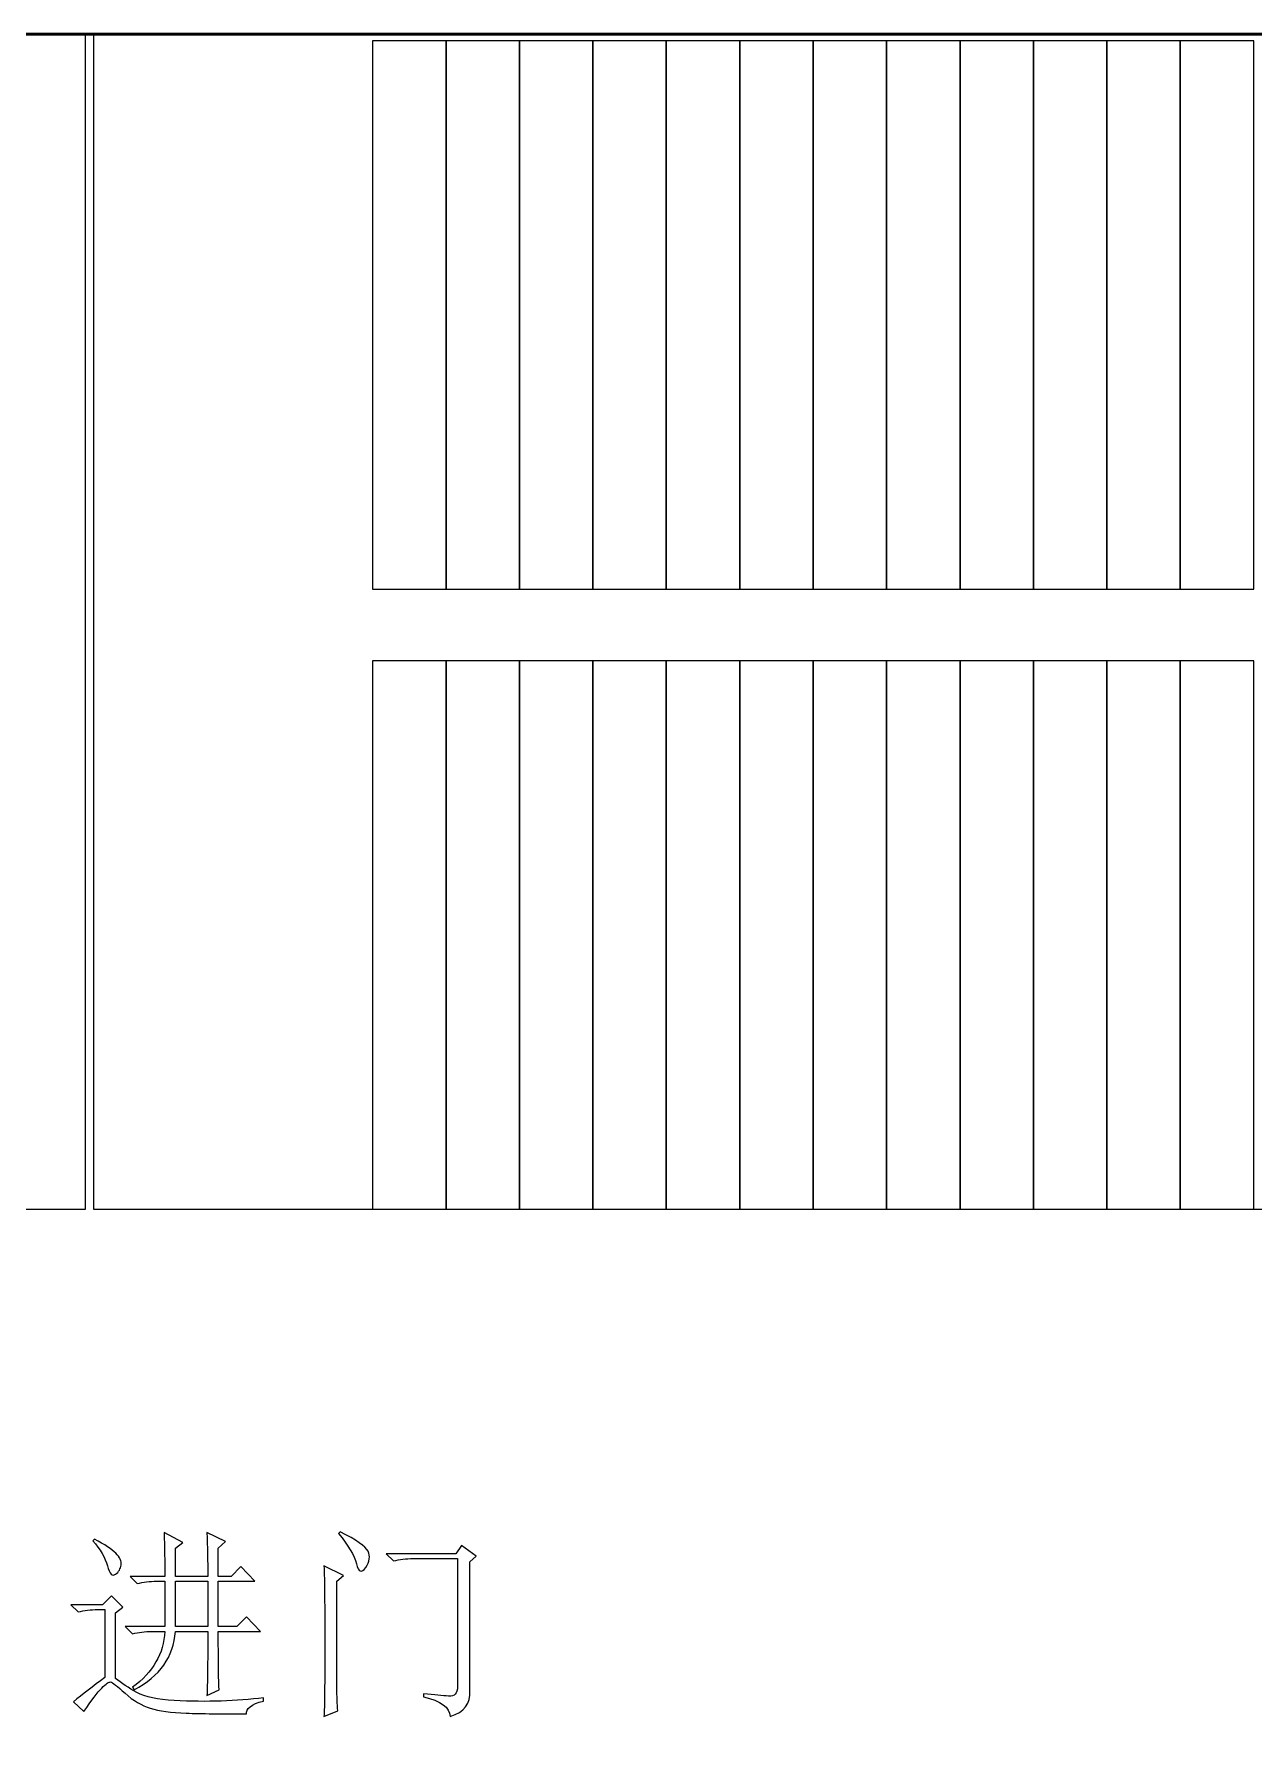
# Model space of a CAD drawing. Header units: millimetres. Extents: x -1478 to 887, y -2742 to 2769.
# Drawn here: x 127 to 501, y 2243 to 2769 of the extents above; entities that cross this region are included whole.
import ezdxf

# ---------------------------------------------------------------- set-up
doc = ezdxf.new("R2010")
doc.units = ezdxf.units.MM
doc.header["$MEASUREMENT"] = 0
doc.layers.add('layer 1', color=7, linetype='Continuous')

msp = doc.modelspace()

# ---------------------------------------------------------------- linework, layer by layer
at = {"layer": 'layer 1', "color": 254, "lineweight": 50}
msp.add_lwpolyline([(-1477.9262, -2741.7131), (886.7568, -2741.7131), (886.7568, 2769.2023), (-1477.9262, 2769.2023), (-1477.9262, -2741.7131)], close=True, dxfattribs=at)
at = {"layer": 'layer 1', "color": 253, "lineweight": 20}
for points in [[(-157.7751, 2408.4883), (142.8203, 2408.4883), (142.8203, 2769.2021), (-157.7751, 2769.2021), (-157.7751, 2408.4883)], [(253.5034, 2598.8749), (276.048, 2598.8749), (276.048, 2767.2185), (253.5034, 2767.2185), (253.5034, 2598.8749)], [(298.5927, 2598.8749), (321.1373, 2598.8749), (321.1373, 2767.2185), (298.5927, 2767.2185), (298.5927, 2598.8749)], [(343.682, 2598.8749), (366.2266, 2598.8749), (366.2266, 2767.2185), (343.682, 2767.2185), (343.682, 2598.8749)], [(388.7713, 2598.8749), (411.3159, 2598.8749), (411.3159, 2767.2185), (388.7713, 2767.2185), (388.7713, 2598.8749)], [(433.8606, 2598.8749), (456.4052, 2598.8749), (456.4052, 2767.2185), (433.8606, 2767.2185), (433.8606, 2598.8749)], [(478.95, 2598.8749), (501.4946, 2598.8749), (501.4946, 2767.2185), (478.95, 2767.2185), (478.95, 2598.8749)], [(253.5034, 2408.4875), (276.048, 2408.4875), (276.048, 2576.8311), (253.5034, 2576.8311), (253.5034, 2408.4875)], [(298.5927, 2408.4875), (321.1373, 2408.4875), (321.1373, 2576.8311), (298.5927, 2576.8311), (298.5927, 2408.4875)], [(343.682, 2408.4875), (366.2266, 2408.4875), (366.2266, 2576.8311), (343.682, 2576.8311), (343.682, 2408.4875)], [(388.7713, 2408.4875), (411.3159, 2408.4875), (411.3159, 2576.8311), (388.7713, 2576.8311), (388.7713, 2408.4875)], [(433.8606, 2408.4875), (456.4052, 2408.4875), (456.4052, 2576.8311), (433.8606, 2576.8311), (433.8606, 2408.4875)], [(478.95, 2408.4875), (501.4946, 2408.4875), (501.4946, 2576.8311), (478.95, 2576.8311), (478.95, 2408.4875)]]:
    msp.add_lwpolyline(points, close=True, dxfattribs=at)
at = {"layer": 'layer 1', "color": 254, "lineweight": 20}
for points in [[(145.2876, 2408.4883), (886.7572, 2408.4883), (886.7572, 2769.2021), (145.2876, 2769.2021), (145.2876, 2408.4883)], [(230.9588, 2598.8749), (253.5034, 2598.8749), (253.5034, 2767.2185), (230.9588, 2767.2185), (230.9588, 2598.8749)], [(276.0481, 2598.8749), (298.5927, 2598.8749), (298.5927, 2767.2185), (276.0481, 2767.2185), (276.0481, 2598.8749)], [(321.1374, 2598.8749), (343.682, 2598.8749), (343.682, 2767.2185), (321.1374, 2767.2185), (321.1374, 2598.8749)], [(366.2268, 2598.8749), (388.7714, 2598.8749), (388.7714, 2767.2185), (366.2268, 2767.2185), (366.2268, 2598.8749)], [(411.3161, 2598.8749), (433.8607, 2598.8749), (433.8607, 2767.2185), (411.3161, 2767.2185), (411.3161, 2598.8749)], [(456.4054, 2598.8749), (478.95, 2598.8749), (478.95, 2767.2185), (456.4054, 2767.2185), (456.4054, 2598.8749)], [(230.9588, 2408.4875), (253.5034, 2408.4875), (253.5034, 2576.8311), (230.9588, 2576.8311), (230.9588, 2408.4875)], [(276.0481, 2408.4875), (298.5927, 2408.4875), (298.5927, 2576.8311), (276.0481, 2576.8311), (276.0481, 2408.4875)], [(321.1374, 2408.4875), (343.682, 2408.4875), (343.682, 2576.8311), (321.1374, 2576.8311), (321.1374, 2408.4875)], [(366.2268, 2408.4875), (388.7714, 2408.4875), (388.7714, 2576.8311), (366.2268, 2576.8311), (366.2268, 2408.4875)], [(411.3161, 2408.4875), (433.8607, 2408.4875), (433.8607, 2576.8311), (411.3161, 2576.8311), (411.3161, 2408.4875)], [(456.4054, 2408.4875), (478.95, 2408.4875), (478.95, 2576.8311), (456.4054, 2576.8311), (456.4054, 2408.4875)]]:
    msp.add_lwpolyline(points, close=True, dxfattribs=at)
at = {"layer": 'layer 1', "color": 250}
for points, knots in [([(145.0456, 2306.7464), (145.0456, 2306.7464), (145.544, 2307.2448), (145.544, 2307.2448), (145.544, 2307.2448), (148.6934, 2305.5799), (150.8884, 2304.1378), (152.1291, 2302.8865), (152.1291, 2302.8865), (153.3697, 2301.6459), (153.9105, 2300.4476), (153.7515, 2299.2918), (153.7515, 2299.2918), (153.5818, 2298.1253), (152.9986, 2297.171), (152.0124, 2296.4287), (152.0124, 2296.4287), (151.0156, 2295.6864), (150.1885, 2296.5559), (149.5205, 2299.0373), (149.5205, 2299.0373), (148.863, 2301.5292), (147.3679, 2304.0954), (145.0456, 2306.7464)], [0, 0, 0, 0, 0.16666667, 0.16666667, 0.16666667, 0.16666667, 0.33333333, 0.33333333, 0.33333333, 0.33333333, 0.5, 0.5, 0.5, 0.5, 0.66666667, 0.66666667, 0.66666667, 0.66666667, 0.83333333, 0.83333333, 0.83333333, 0.83333333, 1, 1, 1, 1]), ([(167.1655, 2280.3954), (167.1655, 2280.3954), (167.1655, 2294.3185), (167.1655, 2294.3185), (167.1655, 2294.3185), (167.1655, 2294.3185), (164.6842, 2294.3185), (164.6842, 2294.3185), (164.6842, 2294.3185), (162.5316, 2294.3185), (160.538, 2294.064), (158.7141, 2293.5762), (158.7141, 2293.5762), (158.7141, 2293.5762), (156.4767, 2295.8137), (156.4767, 2295.8137), (156.4767, 2295.8137), (156.4767, 2295.8137), (167.1655, 2295.8137), (167.1655, 2295.8137), (167.1655, 2295.8137), (167.1655, 2300.2779), (167.0807, 2304.7528), (166.9216, 2309.2277), (166.9216, 2309.2277), (166.9216, 2309.2277), (172.6372, 2306.248), (172.6372, 2306.248), (172.6372, 2306.248), (172.6372, 2306.248), (170.3997, 2304.5089), (170.3997, 2304.5089), (170.3997, 2304.5089), (170.3997, 2304.5089), (170.3997, 2295.8137), (170.3997, 2295.8137), (170.3997, 2295.8137), (170.3997, 2295.8137), (180.3357, 2295.8137), (180.3357, 2295.8137), (180.3357, 2295.8137), (180.3357, 2300.4476), (180.2615, 2304.9225), (180.0918, 2309.2277), (180.0918, 2309.2277), (180.0918, 2309.2277), (185.8074, 2306.4919), (185.8074, 2306.4919), (185.8074, 2306.4919), (185.8074, 2306.4919), (183.5699, 2304.5089), (183.5699, 2304.5089), (183.5699, 2304.5089), (183.5699, 2304.5089), (183.5699, 2295.8137), (183.5699, 2295.8137), (183.5699, 2295.8137), (183.5699, 2295.8137), (187.5464, 2295.8137), (187.5464, 2295.8137), (187.5464, 2295.8137), (187.5464, 2295.8137), (190.5261, 2298.7934), (190.5261, 2298.7934), (190.5261, 2298.7934), (190.5261, 2298.7934), (194.7571, 2294.3185), (194.7571, 2294.3185), (194.7571, 2294.3185), (194.7571, 2294.3185), (183.5699, 2294.3185), (183.5699, 2294.3185), (183.5699, 2294.3185), (183.5699, 2294.3185), (183.5699, 2280.3954), (183.5699, 2280.3954), (183.5699, 2280.3954), (183.5699, 2280.3954), (189.2855, 2280.3954), (189.2855, 2280.3954), (189.2855, 2280.3954), (189.2855, 2280.3954), (192.2652, 2283.3858), (192.2652, 2283.3858), (192.2652, 2283.3858), (192.2652, 2283.3858), (196.4962, 2278.9109), (196.4962, 2278.9109), (196.4962, 2278.9109), (196.4962, 2278.9109), (183.5699, 2278.9109), (183.5699, 2278.9109), (183.5699, 2278.9109), (183.5699, 2269.3037), (183.6547, 2263.3336), (183.8244, 2261.0113), (183.8244, 2261.0113), (183.8244, 2261.0113), (180.0918, 2259.2723), (180.0918, 2259.2723), (180.0918, 2259.2723), (180.2615, 2262.5913), (180.3357, 2269.134), (180.3357, 2278.9109), (180.3357, 2278.9109), (180.3357, 2278.9109), (170.3997, 2278.9109), (170.3997, 2278.9109), (170.3997, 2278.9109), (169.9014, 2271.1169), (165.681, 2265.1575), (157.728, 2261.0113), (157.728, 2261.0113), (157.728, 2261.0113), (157.2296, 2261.7642), (157.2296, 2261.7642), (157.2296, 2261.7642), (163.5284, 2266.3982), (166.8368, 2272.1137), (167.1655, 2278.9109), (167.1655, 2278.9109), (167.1655, 2278.9109), (163.189, 2278.9109), (163.189, 2278.9109), (163.189, 2278.9109), (161.0364, 2278.9109), (159.0535, 2278.6564), (157.2296, 2278.158), (157.2296, 2278.158), (157.2296, 2278.158), (154.9921, 2280.3954), (154.9921, 2280.3954), (154.9921, 2280.3954), (154.9921, 2280.3954), (167.1655, 2280.3954), (167.1655, 2280.3954)], [0, 0, 0, 0, 0.02941176, 0.02941176, 0.02941176, 0.02941176, 0.05882353, 0.05882353, 0.05882353, 0.05882353, 0.08823529, 0.08823529, 0.08823529, 0.08823529, 0.11764706, 0.11764706, 0.11764706, 0.11764706, 0.14705882, 0.14705882, 0.14705882, 0.14705882, 0.17647059, 0.17647059, 0.17647059, 0.17647059, 0.20588235, 0.20588235, 0.20588235, 0.20588235, 0.23529412, 0.23529412, 0.23529412, 0.23529412, 0.26470588, 0.26470588, 0.26470588, 0.26470588, 0.29411765, 0.29411765, 0.29411765, 0.29411765, 0.32352941, 0.32352941, 0.32352941, 0.32352941, 0.35294118, 0.35294118, 0.35294118, 0.35294118, 0.38235294, 0.38235294, 0.38235294, 0.38235294, 0.41176471, 0.41176471, 0.41176471, 0.41176471, 0.44117647, 0.44117647, 0.44117647, 0.44117647, 0.47058824, 0.47058824, 0.47058824, 0.47058824, 0.5, 0.5, 0.5, 0.5, 0.52941176, 0.52941176, 0.52941176, 0.52941176, 0.55882353, 0.55882353, 0.55882353, 0.55882353, 0.58823529, 0.58823529, 0.58823529, 0.58823529, 0.61764706, 0.61764706, 0.61764706, 0.61764706, 0.64705882, 0.64705882, 0.64705882, 0.64705882, 0.67647059, 0.67647059, 0.67647059, 0.67647059, 0.70588235, 0.70588235, 0.70588235, 0.70588235, 0.73529412, 0.73529412, 0.73529412, 0.73529412, 0.76470588, 0.76470588, 0.76470588, 0.76470588, 0.79411765, 0.79411765, 0.79411765, 0.79411765, 0.82352941, 0.82352941, 0.82352941, 0.82352941, 0.85294118, 0.85294118, 0.85294118, 0.85294118, 0.88235294, 0.88235294, 0.88235294, 0.88235294, 0.91176471, 0.91176471, 0.91176471, 0.91176471, 0.94117647, 0.94117647, 0.94117647, 0.94117647, 0.97058824, 0.97058824, 0.97058824, 0.97058824, 1, 1, 1, 1]), ([(221.002, 2309.4822), (225.9753, 2306.9903), (228.8278, 2305.0073), (229.5701, 2303.5122), (229.5701, 2303.5122), (230.3229, 2302.017), (230.0685, 2300.3628), (228.8278, 2298.5389), (228.8278, 2298.5389), (227.5871, 2296.715), (226.6328, 2297.0967), (225.9753, 2299.6629), (225.9753, 2299.6629), (225.3073, 2302.2291), (223.4834, 2305.336), (220.5036, 2308.9838), (220.5036, 2308.9838), (220.5036, 2308.9838), (221.002, 2309.4822), (221.002, 2309.4822)], [0, 0, 0, 0, 0.2, 0.2, 0.2, 0.2, 0.4, 0.4, 0.4, 0.4, 0.6, 0.6, 0.6, 0.6, 0.8, 0.8, 0.8, 0.8, 1, 1, 1, 1]), ([(235.169, 2302.7699), (235.169, 2302.7699), (256.536, 2302.7699), (256.536, 2302.7699), (256.536, 2302.7699), (256.536, 2302.7699), (258.2751, 2305.2512), (258.2751, 2305.2512), (258.2751, 2305.2512), (258.2751, 2305.2512), (262.75, 2302.017), (262.75, 2302.017), (262.75, 2302.017), (262.75, 2302.017), (260.767, 2300.2779), (260.767, 2300.2779), (260.767, 2300.2779), (260.767, 2300.2779), (260.767, 2260.7674), (260.767, 2260.7674), (260.767, 2260.7674), (261.0958, 2256.7909), (259.1128, 2254.1399), (254.797, 2252.8144), (254.797, 2252.8144), (254.6379, 2255.6245), (251.9021, 2257.618), (246.6001, 2258.7739), (246.6001, 2258.7739), (246.6001, 2258.7739), (246.6001, 2259.7707), (246.6001, 2259.7707), (246.6001, 2259.7707), (249.9085, 2259.4419), (252.4853, 2259.1874), (254.2986, 2259.0284), (254.2986, 2259.0284), (256.1225, 2258.8587), (257.0344, 2259.8555), (257.0344, 2262.0081), (257.0344, 2262.0081), (257.0344, 2262.0081), (257.0344, 2301.2747), (257.0344, 2301.2747), (257.0344, 2301.2747), (257.0344, 2301.2747), (243.3659, 2301.2747), (243.3659, 2301.2747), (243.3659, 2301.2747), (241.2133, 2301.2747), (239.2303, 2301.0308), (237.4064, 2300.5324), (237.4064, 2300.5324), (237.4064, 2300.5324), (235.169, 2302.7699), (235.169, 2302.7699)], [0, 0, 0, 0, 0.07142857, 0.07142857, 0.07142857, 0.07142857, 0.14285714, 0.14285714, 0.14285714, 0.14285714, 0.21428571, 0.21428571, 0.21428571, 0.21428571, 0.28571429, 0.28571429, 0.28571429, 0.28571429, 0.35714286, 0.35714286, 0.35714286, 0.35714286, 0.42857143, 0.42857143, 0.42857143, 0.42857143, 0.5, 0.5, 0.5, 0.5, 0.57142857, 0.57142857, 0.57142857, 0.57142857, 0.64285714, 0.64285714, 0.64285714, 0.64285714, 0.71428571, 0.71428571, 0.71428571, 0.71428571, 0.78571429, 0.78571429, 0.78571429, 0.78571429, 0.85714286, 0.85714286, 0.85714286, 0.85714286, 0.92857143, 0.92857143, 0.92857143, 0.92857143, 1, 1, 1, 1]), ([(216.0288, 2252.8144), (216.1984, 2255.6245), (216.2833, 2262.9625), (216.2833, 2274.8071), (216.2833, 2274.8071), (216.2833, 2286.6518), (216.1984, 2294.732), (216.0288, 2299.0373), (216.0288, 2299.0373), (216.0288, 2299.0373), (221.9988, 2296.0575), (221.9988, 2296.0575), (221.9988, 2296.0575), (221.9988, 2296.0575), (220.0053, 2294.3185), (220.0053, 2294.3185), (220.0053, 2294.3185), (220.0053, 2294.3185), (220.0053, 2261.7642), (220.0053, 2261.7642), (220.0053, 2261.7642), (220.0053, 2258.9435), (220.0901, 2256.5364), (220.2598, 2254.5535), (220.2598, 2254.5535), (220.2598, 2254.5535), (216.0288, 2252.8144), (216.0288, 2252.8144)], [0, 0, 0, 0, 0.14285714, 0.14285714, 0.14285714, 0.14285714, 0.28571429, 0.28571429, 0.28571429, 0.28571429, 0.42857143, 0.42857143, 0.42857143, 0.42857143, 0.57142857, 0.57142857, 0.57142857, 0.57142857, 0.71428571, 0.71428571, 0.71428571, 0.71428571, 0.85714286, 0.85714286, 0.85714286, 0.85714286, 1, 1, 1, 1]), ([(170.3997, 2294.3185), (170.3997, 2294.3185), (170.3997, 2280.3954), (170.3997, 2280.3954), (170.3997, 2280.3954), (170.3997, 2280.3954), (180.3357, 2280.3954), (180.3357, 2280.3954), (180.3357, 2280.3954), (180.3357, 2280.3954), (180.3357, 2294.3185), (180.3357, 2294.3185), (180.3357, 2294.3185), (180.3357, 2294.3185), (170.3997, 2294.3185), (170.3997, 2294.3185)], [0, 0, 0, 0, 0.25, 0.25, 0.25, 0.25, 0.5, 0.5, 0.5, 0.5, 0.75, 0.75, 0.75, 0.75, 1, 1, 1, 1]), ([(152.0124, 2264.4894), (153.8257, 2263.0049), (156.0207, 2261.5521), (158.5975, 2260.1418), (158.5975, 2260.1418), (161.1637, 2258.7315), (164.9705, 2257.9044), (170.0286, 2257.6605), (170.0286, 2257.6605), (175.0761, 2257.406), (179.8797, 2257.3742), (184.4394, 2257.5332), (184.4394, 2257.5332), (188.9992, 2257.7029), (193.3468, 2258.0316), (197.493, 2258.53), (197.493, 2258.53), (197.493, 2258.53), (197.493, 2257.5332), (197.493, 2257.5332), (197.493, 2257.5332), (193.6755, 2256.5364), (191.9365, 2255.2109), (192.2652, 2253.5567), (192.2652, 2253.5567), (184.6515, 2253.5567), (178.48, 2253.6415), (173.7506, 2253.8112), (173.7506, 2253.8112), (169.0318, 2253.9703), (165.3416, 2254.4687), (162.6906, 2255.2958), (162.6906, 2255.2958), (160.0396, 2256.1229), (157.4735, 2257.6605), (154.9921, 2259.8979), (154.9921, 2259.8979), (152.5002, 2262.1353), (151.0156, 2263.2912), (150.5172, 2263.376), (150.5172, 2263.376), (150.0189, 2263.4608), (149.1069, 2262.8352), (147.7814, 2261.5097), (147.7814, 2261.5097), (146.4559, 2260.1842), (144.632, 2257.7877), (142.3204, 2254.299), (142.3204, 2254.299), (142.3204, 2254.299), (139.0861, 2257.2893), (139.0861, 2257.2893), (139.0861, 2257.2893), (141.8962, 2259.601), (145.1304, 2262.0929), (148.7782, 2264.7439), (148.7782, 2264.7439), (148.7782, 2264.7439), (148.7782, 2285.6232), (148.7782, 2285.6232), (148.7782, 2285.6232), (148.7782, 2285.6232), (146.5407, 2285.6232), (146.5407, 2285.6232), (146.5407, 2285.6232), (144.3881, 2285.6232), (142.3946, 2285.3687), (140.5707, 2284.8703), (140.5707, 2284.8703), (140.5707, 2284.8703), (138.3439, 2287.1078), (138.3439, 2287.1078), (138.3439, 2287.1078), (138.3439, 2287.1078), (148.0359, 2287.1078), (148.0359, 2287.1078), (148.0359, 2287.1078), (148.0359, 2287.1078), (150.7611, 2289.8436), (150.7611, 2289.8436), (150.7611, 2289.8436), (150.7611, 2289.8436), (154.2499, 2286.3655), (154.2499, 2286.3655), (154.2499, 2286.3655), (154.2499, 2286.3655), (152.0124, 2284.6264), (152.0124, 2284.6264), (152.0124, 2284.6264), (152.0124, 2284.6264), (152.0124, 2264.4894), (152.0124, 2264.4894)], [0, 0, 0, 0, 0.04347826, 0.04347826, 0.04347826, 0.04347826, 0.08695652, 0.08695652, 0.08695652, 0.08695652, 0.13043478, 0.13043478, 0.13043478, 0.13043478, 0.17391304, 0.17391304, 0.17391304, 0.17391304, 0.2173913, 0.2173913, 0.2173913, 0.2173913, 0.26086957, 0.26086957, 0.26086957, 0.26086957, 0.30434783, 0.30434783, 0.30434783, 0.30434783, 0.34782609, 0.34782609, 0.34782609, 0.34782609, 0.39130435, 0.39130435, 0.39130435, 0.39130435, 0.43478261, 0.43478261, 0.43478261, 0.43478261, 0.47826087, 0.47826087, 0.47826087, 0.47826087, 0.52173913, 0.52173913, 0.52173913, 0.52173913, 0.56521739, 0.56521739, 0.56521739, 0.56521739, 0.60869565, 0.60869565, 0.60869565, 0.60869565, 0.65217391, 0.65217391, 0.65217391, 0.65217391, 0.69565217, 0.69565217, 0.69565217, 0.69565217, 0.73913043, 0.73913043, 0.73913043, 0.73913043, 0.7826087, 0.7826087, 0.7826087, 0.7826087, 0.82608696, 0.82608696, 0.82608696, 0.82608696, 0.86956522, 0.86956522, 0.86956522, 0.86956522, 0.91304348, 0.91304348, 0.91304348, 0.91304348, 0.95652174, 0.95652174, 0.95652174, 0.95652174, 1, 1, 1, 1])]:
    msp.add_open_spline(points, degree=3, knots=knots, dxfattribs=at)
at = {"layer": 'layer 1', "color": 250, "lineweight": 20}
for points, knots in [([(145.0456, 2306.7464), (145.0456, 2306.7464), (145.544, 2307.2448), (145.544, 2307.2448), (145.544, 2307.2448), (148.6934, 2305.5799), (150.8884, 2304.1378), (152.1291, 2302.8865), (152.1291, 2302.8865), (153.3697, 2301.6459), (153.9105, 2300.4476), (153.7515, 2299.2918), (153.7515, 2299.2918), (153.5818, 2298.1253), (152.9986, 2297.171), (152.0124, 2296.4287), (152.0124, 2296.4287), (151.0156, 2295.6864), (150.1885, 2296.5559), (149.5205, 2299.0373), (149.5205, 2299.0373), (148.863, 2301.5292), (147.3679, 2304.0954), (145.0456, 2306.7464)], [0, 0, 0, 0, 0.16666667, 0.16666667, 0.16666667, 0.16666667, 0.33333333, 0.33333333, 0.33333333, 0.33333333, 0.5, 0.5, 0.5, 0.5, 0.66666667, 0.66666667, 0.66666667, 0.66666667, 0.83333333, 0.83333333, 0.83333333, 0.83333333, 1, 1, 1, 1]), ([(167.1655, 2280.3954), (167.1655, 2280.3954), (167.1655, 2294.3185), (167.1655, 2294.3185), (167.1655, 2294.3185), (167.1655, 2294.3185), (164.6842, 2294.3185), (164.6842, 2294.3185), (164.6842, 2294.3185), (162.5316, 2294.3185), (160.538, 2294.064), (158.7141, 2293.5762), (158.7141, 2293.5762), (158.7141, 2293.5762), (156.4767, 2295.8137), (156.4767, 2295.8137), (156.4767, 2295.8137), (156.4767, 2295.8137), (167.1655, 2295.8137), (167.1655, 2295.8137), (167.1655, 2295.8137), (167.1655, 2300.2779), (167.0807, 2304.7528), (166.9216, 2309.2277), (166.9216, 2309.2277), (166.9216, 2309.2277), (172.6372, 2306.248), (172.6372, 2306.248), (172.6372, 2306.248), (172.6372, 2306.248), (170.3997, 2304.5089), (170.3997, 2304.5089), (170.3997, 2304.5089), (170.3997, 2304.5089), (170.3997, 2295.8137), (170.3997, 2295.8137), (170.3997, 2295.8137), (170.3997, 2295.8137), (180.3357, 2295.8137), (180.3357, 2295.8137), (180.3357, 2295.8137), (180.3357, 2300.4476), (180.2615, 2304.9225), (180.0918, 2309.2277), (180.0918, 2309.2277), (180.0918, 2309.2277), (185.8074, 2306.4919), (185.8074, 2306.4919), (185.8074, 2306.4919), (185.8074, 2306.4919), (183.5699, 2304.5089), (183.5699, 2304.5089), (183.5699, 2304.5089), (183.5699, 2304.5089), (183.5699, 2295.8137), (183.5699, 2295.8137), (183.5699, 2295.8137), (183.5699, 2295.8137), (187.5464, 2295.8137), (187.5464, 2295.8137), (187.5464, 2295.8137), (187.5464, 2295.8137), (190.5261, 2298.7934), (190.5261, 2298.7934), (190.5261, 2298.7934), (190.5261, 2298.7934), (194.7571, 2294.3185), (194.7571, 2294.3185), (194.7571, 2294.3185), (194.7571, 2294.3185), (183.5699, 2294.3185), (183.5699, 2294.3185), (183.5699, 2294.3185), (183.5699, 2294.3185), (183.5699, 2280.3954), (183.5699, 2280.3954), (183.5699, 2280.3954), (183.5699, 2280.3954), (189.2855, 2280.3954), (189.2855, 2280.3954), (189.2855, 2280.3954), (189.2855, 2280.3954), (192.2652, 2283.3858), (192.2652, 2283.3858), (192.2652, 2283.3858), (192.2652, 2283.3858), (196.4962, 2278.9109), (196.4962, 2278.9109), (196.4962, 2278.9109), (196.4962, 2278.9109), (183.5699, 2278.9109), (183.5699, 2278.9109), (183.5699, 2278.9109), (183.5699, 2269.3037), (183.6547, 2263.3336), (183.8244, 2261.0113), (183.8244, 2261.0113), (183.8244, 2261.0113), (180.0918, 2259.2723), (180.0918, 2259.2723), (180.0918, 2259.2723), (180.2615, 2262.5913), (180.3357, 2269.134), (180.3357, 2278.9109), (180.3357, 2278.9109), (180.3357, 2278.9109), (170.3997, 2278.9109), (170.3997, 2278.9109), (170.3997, 2278.9109), (169.9014, 2271.1169), (165.681, 2265.1575), (157.728, 2261.0113), (157.728, 2261.0113), (157.728, 2261.0113), (157.2296, 2261.7642), (157.2296, 2261.7642), (157.2296, 2261.7642), (163.5284, 2266.3982), (166.8368, 2272.1137), (167.1655, 2278.9109), (167.1655, 2278.9109), (167.1655, 2278.9109), (163.189, 2278.9109), (163.189, 2278.9109), (163.189, 2278.9109), (161.0364, 2278.9109), (159.0535, 2278.6564), (157.2296, 2278.158), (157.2296, 2278.158), (157.2296, 2278.158), (154.9921, 2280.3954), (154.9921, 2280.3954), (154.9921, 2280.3954), (154.9921, 2280.3954), (167.1655, 2280.3954), (167.1655, 2280.3954)], [0, 0, 0, 0, 0.02941176, 0.02941176, 0.02941176, 0.02941176, 0.05882353, 0.05882353, 0.05882353, 0.05882353, 0.08823529, 0.08823529, 0.08823529, 0.08823529, 0.11764706, 0.11764706, 0.11764706, 0.11764706, 0.14705882, 0.14705882, 0.14705882, 0.14705882, 0.17647059, 0.17647059, 0.17647059, 0.17647059, 0.20588235, 0.20588235, 0.20588235, 0.20588235, 0.23529412, 0.23529412, 0.23529412, 0.23529412, 0.26470588, 0.26470588, 0.26470588, 0.26470588, 0.29411765, 0.29411765, 0.29411765, 0.29411765, 0.32352941, 0.32352941, 0.32352941, 0.32352941, 0.35294118, 0.35294118, 0.35294118, 0.35294118, 0.38235294, 0.38235294, 0.38235294, 0.38235294, 0.41176471, 0.41176471, 0.41176471, 0.41176471, 0.44117647, 0.44117647, 0.44117647, 0.44117647, 0.47058824, 0.47058824, 0.47058824, 0.47058824, 0.5, 0.5, 0.5, 0.5, 0.52941176, 0.52941176, 0.52941176, 0.52941176, 0.55882353, 0.55882353, 0.55882353, 0.55882353, 0.58823529, 0.58823529, 0.58823529, 0.58823529, 0.61764706, 0.61764706, 0.61764706, 0.61764706, 0.64705882, 0.64705882, 0.64705882, 0.64705882, 0.67647059, 0.67647059, 0.67647059, 0.67647059, 0.70588235, 0.70588235, 0.70588235, 0.70588235, 0.73529412, 0.73529412, 0.73529412, 0.73529412, 0.76470588, 0.76470588, 0.76470588, 0.76470588, 0.79411765, 0.79411765, 0.79411765, 0.79411765, 0.82352941, 0.82352941, 0.82352941, 0.82352941, 0.85294118, 0.85294118, 0.85294118, 0.85294118, 0.88235294, 0.88235294, 0.88235294, 0.88235294, 0.91176471, 0.91176471, 0.91176471, 0.91176471, 0.94117647, 0.94117647, 0.94117647, 0.94117647, 0.97058824, 0.97058824, 0.97058824, 0.97058824, 1, 1, 1, 1]), ([(221.002, 2309.4822), (225.9753, 2306.9903), (228.8278, 2305.0073), (229.5701, 2303.5122), (229.5701, 2303.5122), (230.3229, 2302.017), (230.0685, 2300.3628), (228.8278, 2298.5389), (228.8278, 2298.5389), (227.5871, 2296.715), (226.6328, 2297.0967), (225.9753, 2299.6629), (225.9753, 2299.6629), (225.3073, 2302.2291), (223.4834, 2305.336), (220.5036, 2308.9838), (220.5036, 2308.9838), (220.5036, 2308.9838), (221.002, 2309.4822), (221.002, 2309.4822)], [0, 0, 0, 0, 0.2, 0.2, 0.2, 0.2, 0.4, 0.4, 0.4, 0.4, 0.6, 0.6, 0.6, 0.6, 0.8, 0.8, 0.8, 0.8, 1, 1, 1, 1]), ([(235.169, 2302.7699), (235.169, 2302.7699), (256.536, 2302.7699), (256.536, 2302.7699), (256.536, 2302.7699), (256.536, 2302.7699), (258.2751, 2305.2512), (258.2751, 2305.2512), (258.2751, 2305.2512), (258.2751, 2305.2512), (262.75, 2302.017), (262.75, 2302.017), (262.75, 2302.017), (262.75, 2302.017), (260.767, 2300.2779), (260.767, 2300.2779), (260.767, 2300.2779), (260.767, 2300.2779), (260.767, 2260.7674), (260.767, 2260.7674), (260.767, 2260.7674), (261.0958, 2256.7909), (259.1128, 2254.1399), (254.797, 2252.8144), (254.797, 2252.8144), (254.6379, 2255.6245), (251.9021, 2257.618), (246.6001, 2258.7739), (246.6001, 2258.7739), (246.6001, 2258.7739), (246.6001, 2259.7707), (246.6001, 2259.7707), (246.6001, 2259.7707), (249.9085, 2259.4419), (252.4853, 2259.1874), (254.2986, 2259.0284), (254.2986, 2259.0284), (256.1225, 2258.8587), (257.0344, 2259.8555), (257.0344, 2262.0081), (257.0344, 2262.0081), (257.0344, 2262.0081), (257.0344, 2301.2747), (257.0344, 2301.2747), (257.0344, 2301.2747), (257.0344, 2301.2747), (243.3659, 2301.2747), (243.3659, 2301.2747), (243.3659, 2301.2747), (241.2133, 2301.2747), (239.2303, 2301.0308), (237.4064, 2300.5324), (237.4064, 2300.5324), (237.4064, 2300.5324), (235.169, 2302.7699), (235.169, 2302.7699)], [0, 0, 0, 0, 0.07142857, 0.07142857, 0.07142857, 0.07142857, 0.14285714, 0.14285714, 0.14285714, 0.14285714, 0.21428571, 0.21428571, 0.21428571, 0.21428571, 0.28571429, 0.28571429, 0.28571429, 0.28571429, 0.35714286, 0.35714286, 0.35714286, 0.35714286, 0.42857143, 0.42857143, 0.42857143, 0.42857143, 0.5, 0.5, 0.5, 0.5, 0.57142857, 0.57142857, 0.57142857, 0.57142857, 0.64285714, 0.64285714, 0.64285714, 0.64285714, 0.71428571, 0.71428571, 0.71428571, 0.71428571, 0.78571429, 0.78571429, 0.78571429, 0.78571429, 0.85714286, 0.85714286, 0.85714286, 0.85714286, 0.92857143, 0.92857143, 0.92857143, 0.92857143, 1, 1, 1, 1]), ([(216.0288, 2252.8144), (216.1984, 2255.6245), (216.2833, 2262.9625), (216.2833, 2274.8071), (216.2833, 2274.8071), (216.2833, 2286.6518), (216.1984, 2294.732), (216.0288, 2299.0373), (216.0288, 2299.0373), (216.0288, 2299.0373), (221.9988, 2296.0575), (221.9988, 2296.0575), (221.9988, 2296.0575), (221.9988, 2296.0575), (220.0053, 2294.3185), (220.0053, 2294.3185), (220.0053, 2294.3185), (220.0053, 2294.3185), (220.0053, 2261.7642), (220.0053, 2261.7642), (220.0053, 2261.7642), (220.0053, 2258.9435), (220.0901, 2256.5364), (220.2598, 2254.5535), (220.2598, 2254.5535), (220.2598, 2254.5535), (216.0288, 2252.8144), (216.0288, 2252.8144)], [0, 0, 0, 0, 0.14285714, 0.14285714, 0.14285714, 0.14285714, 0.28571429, 0.28571429, 0.28571429, 0.28571429, 0.42857143, 0.42857143, 0.42857143, 0.42857143, 0.57142857, 0.57142857, 0.57142857, 0.57142857, 0.71428571, 0.71428571, 0.71428571, 0.71428571, 0.85714286, 0.85714286, 0.85714286, 0.85714286, 1, 1, 1, 1]), ([(170.3997, 2294.3185), (170.3997, 2294.3185), (170.3997, 2280.3954), (170.3997, 2280.3954), (170.3997, 2280.3954), (170.3997, 2280.3954), (180.3357, 2280.3954), (180.3357, 2280.3954), (180.3357, 2280.3954), (180.3357, 2280.3954), (180.3357, 2294.3185), (180.3357, 2294.3185), (180.3357, 2294.3185), (180.3357, 2294.3185), (170.3997, 2294.3185), (170.3997, 2294.3185)], [0, 0, 0, 0, 0.25, 0.25, 0.25, 0.25, 0.5, 0.5, 0.5, 0.5, 0.75, 0.75, 0.75, 0.75, 1, 1, 1, 1]), ([(152.0124, 2264.4894), (153.8257, 2263.0049), (156.0207, 2261.5521), (158.5975, 2260.1418), (158.5975, 2260.1418), (161.1637, 2258.7315), (164.9705, 2257.9044), (170.0286, 2257.6605), (170.0286, 2257.6605), (175.0761, 2257.406), (179.8797, 2257.3742), (184.4394, 2257.5332), (184.4394, 2257.5332), (188.9992, 2257.7029), (193.3468, 2258.0316), (197.493, 2258.53), (197.493, 2258.53), (197.493, 2258.53), (197.493, 2257.5332), (197.493, 2257.5332), (197.493, 2257.5332), (193.6755, 2256.5364), (191.9365, 2255.2109), (192.2652, 2253.5567), (192.2652, 2253.5567), (184.6515, 2253.5567), (178.48, 2253.6415), (173.7506, 2253.8112), (173.7506, 2253.8112), (169.0318, 2253.9703), (165.3416, 2254.4687), (162.6906, 2255.2958), (162.6906, 2255.2958), (160.0396, 2256.1229), (157.4735, 2257.6605), (154.9921, 2259.8979), (154.9921, 2259.8979), (152.5002, 2262.1353), (151.0156, 2263.2912), (150.5172, 2263.376), (150.5172, 2263.376), (150.0189, 2263.4608), (149.1069, 2262.8352), (147.7814, 2261.5097), (147.7814, 2261.5097), (146.4559, 2260.1842), (144.632, 2257.7877), (142.3204, 2254.299), (142.3204, 2254.299), (142.3204, 2254.299), (139.0861, 2257.2893), (139.0861, 2257.2893), (139.0861, 2257.2893), (141.8962, 2259.601), (145.1304, 2262.0929), (148.7782, 2264.7439), (148.7782, 2264.7439), (148.7782, 2264.7439), (148.7782, 2285.6232), (148.7782, 2285.6232), (148.7782, 2285.6232), (148.7782, 2285.6232), (146.5407, 2285.6232), (146.5407, 2285.6232), (146.5407, 2285.6232), (144.3881, 2285.6232), (142.3946, 2285.3687), (140.5707, 2284.8703), (140.5707, 2284.8703), (140.5707, 2284.8703), (138.3439, 2287.1078), (138.3439, 2287.1078), (138.3439, 2287.1078), (138.3439, 2287.1078), (148.0359, 2287.1078), (148.0359, 2287.1078), (148.0359, 2287.1078), (148.0359, 2287.1078), (150.7611, 2289.8436), (150.7611, 2289.8436), (150.7611, 2289.8436), (150.7611, 2289.8436), (154.2499, 2286.3655), (154.2499, 2286.3655), (154.2499, 2286.3655), (154.2499, 2286.3655), (152.0124, 2284.6264), (152.0124, 2284.6264), (152.0124, 2284.6264), (152.0124, 2284.6264), (152.0124, 2264.4894), (152.0124, 2264.4894)], [0, 0, 0, 0, 0.04347826, 0.04347826, 0.04347826, 0.04347826, 0.08695652, 0.08695652, 0.08695652, 0.08695652, 0.13043478, 0.13043478, 0.13043478, 0.13043478, 0.17391304, 0.17391304, 0.17391304, 0.17391304, 0.2173913, 0.2173913, 0.2173913, 0.2173913, 0.26086957, 0.26086957, 0.26086957, 0.26086957, 0.30434783, 0.30434783, 0.30434783, 0.30434783, 0.34782609, 0.34782609, 0.34782609, 0.34782609, 0.39130435, 0.39130435, 0.39130435, 0.39130435, 0.43478261, 0.43478261, 0.43478261, 0.43478261, 0.47826087, 0.47826087, 0.47826087, 0.47826087, 0.52173913, 0.52173913, 0.52173913, 0.52173913, 0.56521739, 0.56521739, 0.56521739, 0.56521739, 0.60869565, 0.60869565, 0.60869565, 0.60869565, 0.65217391, 0.65217391, 0.65217391, 0.65217391, 0.69565217, 0.69565217, 0.69565217, 0.69565217, 0.73913043, 0.73913043, 0.73913043, 0.73913043, 0.7826087, 0.7826087, 0.7826087, 0.7826087, 0.82608696, 0.82608696, 0.82608696, 0.82608696, 0.86956522, 0.86956522, 0.86956522, 0.86956522, 0.91304348, 0.91304348, 0.91304348, 0.91304348, 0.95652174, 0.95652174, 0.95652174, 0.95652174, 1, 1, 1, 1])]:
    msp.add_open_spline(points, degree=3, knots=knots, dxfattribs=at)

doc.saveas('drawing.dxf')
